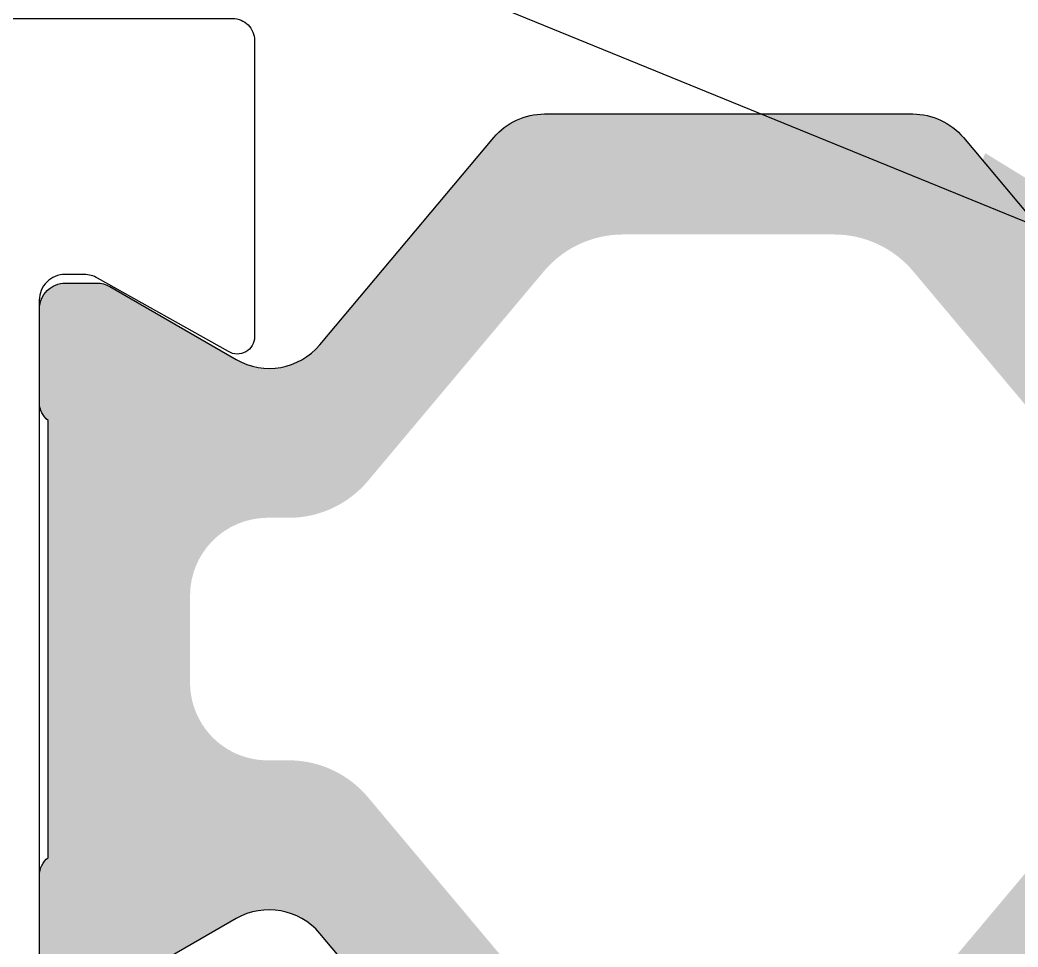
# Model space of a CAD drawing. Extents: x -8.2 to 7.4, y 38.5 to 59.2.
# Drawn here: x -2.7657 to -2.3095, y 42.957 to 43.3809 of the extents above; entities that cross this region are included whole.
import ezdxf

# ---------------------------------------------------------------- set-up
doc = ezdxf.new("R2010")
doc.units = 0
doc.header["$MEASUREMENT"] = 0
doc.layers.get('0').update_dxf_attribs({"linetype": 'CONTINUOUS'})
doc.layers.add('DIM', color=7, linetype='CONTINUOUS')
doc.layers.add('FRAME', color=1, linetype='CONTINUOUS')
doc.styles.get("Standard").update_dxf_attribs({"font": 'arial.ttf'})
doc.dimstyles.new('FULL SCALE', dxfattribs={"dimscale": 0.75, "dimtxt": 0.18, "dimasz": 0.18, "dimexe": 0.18, "dimexo": 0.0625, "dimgap": 0.09, "dimtad": 0, "dimtih": 1, "dimtoh": 1, "dimdec": 3, "dimzin": 0, "dimdsep": 46, "dimtxsty": 'Standard', "dimcen": 0.09, "dimadec": 0, "dimazin": 0, "dimtfac": 1, "dimtdec": 3, "dimtofl": 0, "dimtmove": 0, "dimatfit": 3, "dimfxl": 0, "dimtolj": 1, "dimtzin": 0, "dimarcsym": 0})

# ---------------------------------------------------------------- blocks, each defined once
blk = doc.blocks.new('3700-HEAD')
h = blk.add_hatch(color=7)
h.dxf.hatch_style = 1
h.paths.add_polyline_path([(1.06132, 2.0236, 0.221694), (1.03818, 2.03439), (0.86982, 2.03439, 0.221694), (0.84668, 2.0236), (0.76718, 1.92885, -0.36397), (0.72893, 1.92211), (0.67114, 1.95548, 0.131653), (0.66519, 1.95707), (0.65093, 1.95707, 0.414214), (0.63904, 1.94518), (0.63904, 1.90219, 0.236168), (0.643, 1.89425), (0.643, 1.69434, 0.236068), (0.63904, 1.68641), (0.63904, 1.64343, 0.414894), (0.65092, 1.63152), (0.66519, 1.63152, 0.131653), (0.67114, 1.63311), (0.72893, 1.66647, -0.36397), (0.76718, 1.65973), (0.84667, 1.565, 0.221694), (0.86981, 1.55421), (1.03819, 1.55421, 0.221694), (1.06133, 1.565), (1.14082, 1.65973, -0.36397), (1.17907, 1.66647), (1.23686, 1.63311, 0.131653), (1.24281, 1.63152), (1.25708, 1.63152, 0.414214), (1.26896, 1.6434), (1.26896, 1.68641, 0.23617), (1.265, 1.69434), (1.265, 1.89425, 0.236068), (1.26896, 1.90218), (1.26896, 1.94515, 0.414948), (1.25707, 1.95707), (1.24281, 1.95707, 0.131653), (1.23686, 1.95548), (1.17907, 1.92211, -0.36397), (1.14082, 1.92885)])
h.paths.add_polyline_path([(1.03844, 1.9624), (1.11882, 1.86661, 0.221696), (1.15501, 1.84974), (1.16413, 1.84974, -0.418301), (1.20013, 1.81424), (1.20013, 1.77435, -0.410138), (1.16512, 1.73885), (1.15501, 1.73885, 0.221696), (1.11882, 1.72198), (1.03844, 1.62619, -0.221696), (1.00226, 1.60932), (0.90574, 1.60932, -0.221696), (0.86956, 1.62619), (0.78918, 1.72198, 0.221696), (0.75299, 1.73885), (0.74387, 1.73885, -0.418302), (0.70787, 1.77435), (0.70787, 1.81424, -0.410138), (0.74288, 1.84974), (0.75299, 1.84974, 0.221696), (0.78918, 1.86661), (0.86956, 1.9624, -0.221696), (0.90574, 1.97928), (1.00226, 1.97928, -0.221696)], flags=16)
blk.add_lwpolyline([(0.01, 2.078), (0.26961, 2.078, -0.414214), (0.27961, 2.068), (0.27961, 1.98953, 0.733941), (0.29781, 1.98381, -0.034035), (0.31119, 2.00045, -0.505732), (0.36883, 1.99404), (0.36935, 1.99314, -0.327538), (0.3647, 1.9508, 0.652778), (0.42659, 1.81, 0.660027), (0.48731, 1.95204, -0.193039), (0.479, 1.97277), (0.479, 2.068, -0.414214), (0.489, 2.078), (0.72734, 2.078, -0.414214), (0.73734, 2.068), (0.73734, 1.9325, -0.585524), (0.72536, 1.92578), (0.66559, 1.95927, 0.137872), (0.65944, 1.961), (0.65073, 1.961, 0.414214), (0.63892, 1.94919), (0.63892, 1.63566, -0.213422)], format="xyb")
at = {"color": 7}
for points in [[(0.84667, 1.565), (0.76718, 1.65973, 0.36397), (0.72893, 1.66647), (0.67114, 1.63311, -0.131653)], [(0.63904, 1.6434), (0.63904, 1.68641, -0.236068), (0.643, 1.69434), (0.643, 1.89425, -0.236068), (0.63904, 1.90218), (0.63904, 1.9452, -0.414214), (0.65094, 1.95707), (0.66519, 1.95707, -0.131653), (0.67114, 1.95548), (0.72893, 1.92211, 0.36397), (0.76718, 1.92885), (0.84668, 2.0236, -0.221694), (0.86982, 2.03439), (1.03818, 2.03439, -0.221694), (1.06132, 2.0236), (1.14082, 1.92885, 0.36397)]]:
    blk.add_lwpolyline(points, format="xyb", dxfattribs=at)

msp = doc.modelspace()

# ---------------------------------------------------------------- block references
at = {"layer": 'FRAME'}
msp.add_blockref('3700-HEAD', (-3.39584, 41.30353), dxfattribs=at)

# ---------------------------------------------------------------- leaders
at = {"layer": 'DIM', "annotation_type": 0, "has_hookline": 1, "hookline_direction": 1, "text_width": 2.17179}
msp.add_leader([(-2.20791, 43.24838), (-3.59015, 43.81301), (-3.83197, 43.81301)], dimstyle='FULL SCALE', override={"dimgap": 0.09, "dimtad": 0}, dxfattribs=at)

doc.saveas('drawing.dxf')
